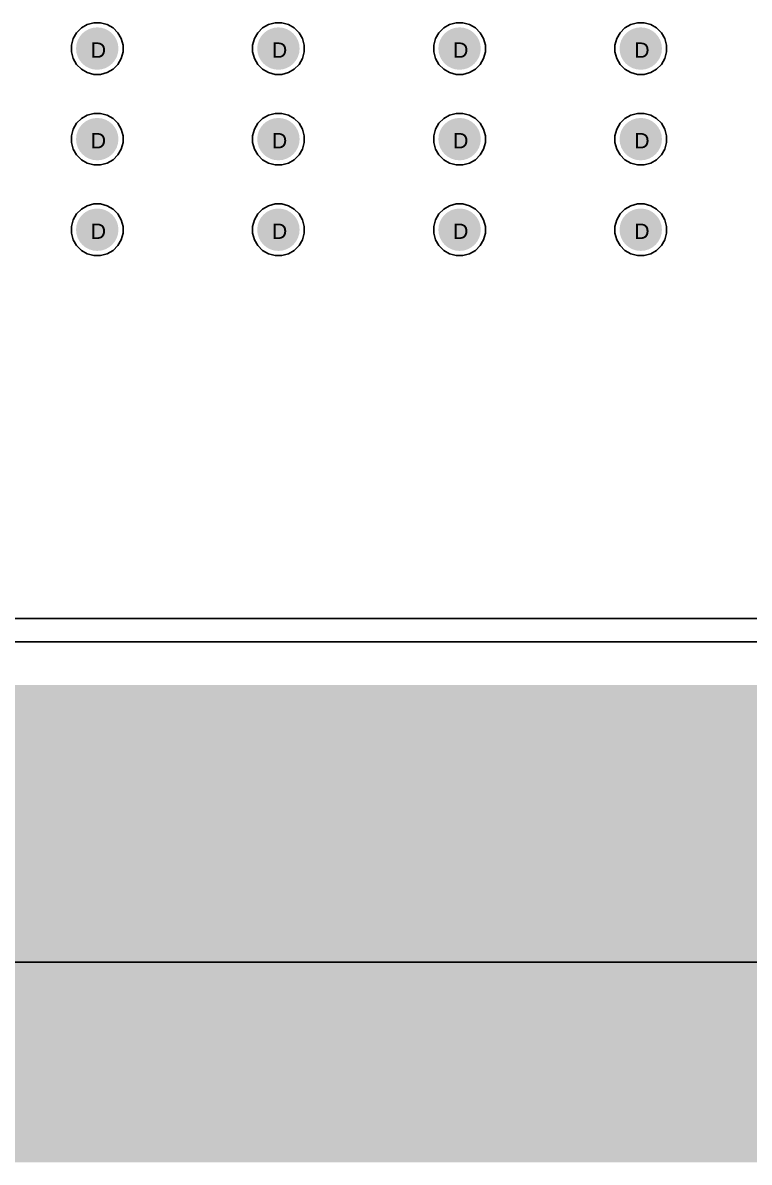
# Model space of a CAD drawing. Header units: inches. Extents: x 0 to 5379, y 0 to 5429.
# Drawn here: x 268.26 to 292.32, y 140.75 to 178.49 of the extents above; entities that cross this region are included whole.
import ezdxf

# ---------------------------------------------------------------- set-up
doc = ezdxf.new("R2010")
doc.units = ezdxf.units.IN
for name, color, linetype in [('Bottom Layer', 5, 'Continuous'), ('Bottom Solder', 6, 'Continuous'), ('Drill Drawing', 1, 'Continuous'), ('GND01', 16, 'Continuous'), ('GND02', 76, 'Continuous'), ('PWR', 156, 'Continuous'), ('SIG 01', 90, 'Continuous'), ('Top Layer', 1, 'Continuous'), ('Top Solder', 216, 'Continuous'), ('Via Holes', 16, 'Continuous')]:
    doc.layers.add(name, color=color, linetype=linetype)
doc.styles.add('Arial', font='', dxfattribs={"height": 0.2})
doc.styles.get('Arial').set_extended_font_data('Arial')

msp = doc.modelspace()

# ---------------------------------------------------------------- hatches: boundary and pattern name
at = {"layer": 'Bottom Layer'}
h = msp.add_hatch(color=5, dxfattribs=at)
edge = h.paths.add_edge_path()
edge.add_arc((270.727, 177.634), 0.6, 0, 360)
h = msp.add_hatch(color=5, dxfattribs=at)
edge = h.paths.add_edge_path()
edge.add_arc((276.727, 177.634), 0.6, 0, 360)
h = msp.add_hatch(color=5, dxfattribs=at)
edge = h.paths.add_edge_path()
edge.add_arc((282.727, 177.634), 0.6, 0, 360)
h = msp.add_hatch(color=5, dxfattribs=at)
edge = h.paths.add_edge_path()
edge.add_arc((288.727, 177.634), 0.6, 0, 360)
h = msp.add_hatch(color=5, dxfattribs=at)
edge = h.paths.add_edge_path()
edge.add_arc((270.727, 174.634), 0.6, 0, 360)
h = msp.add_hatch(color=5, dxfattribs=at)
edge = h.paths.add_edge_path()
edge.add_arc((276.727, 174.634), 0.6, 0, 360)
h = msp.add_hatch(color=5, dxfattribs=at)
edge = h.paths.add_edge_path()
edge.add_arc((282.727, 174.634), 0.6, 0, 360)
h = msp.add_hatch(color=5, dxfattribs=at)
edge = h.paths.add_edge_path()
edge.add_arc((288.727, 174.634), 0.6, 0, 360)
h = msp.add_hatch(color=5, dxfattribs=at)
edge = h.paths.add_edge_path()
edge.add_arc((270.727, 171.634), 0.6, 0, 360)
h = msp.add_hatch(color=5, dxfattribs=at)
edge = h.paths.add_edge_path()
edge.add_arc((276.727, 171.634), 0.6, 0, 360)
h = msp.add_hatch(color=5, dxfattribs=at)
edge = h.paths.add_edge_path()
edge.add_arc((282.727, 171.634), 0.6, 0, 360)
h = msp.add_hatch(color=5, dxfattribs=at)
edge = h.paths.add_edge_path()
edge.add_arc((288.727, 171.634), 0.6, 0, 360)
at = {"layer": 'Bottom Solder'}
h = msp.add_hatch(color=6, dxfattribs=at)
edge = h.paths.add_edge_path()
edge.add_arc((270.727, 177.634), 0.702, 0, 360)
h = msp.add_hatch(color=6, dxfattribs=at)
edge = h.paths.add_edge_path()
edge.add_arc((276.727, 177.634), 0.702, 0, 360)
h = msp.add_hatch(color=6, dxfattribs=at)
edge = h.paths.add_edge_path()
edge.add_arc((282.727, 177.634), 0.702, 0, 360)
h = msp.add_hatch(color=6, dxfattribs=at)
edge = h.paths.add_edge_path()
edge.add_arc((288.727, 177.634), 0.702, 0, 360)
h = msp.add_hatch(color=6, dxfattribs=at)
edge = h.paths.add_edge_path()
edge.add_arc((270.727, 174.634), 0.702, 0, 360)
h = msp.add_hatch(color=6, dxfattribs=at)
edge = h.paths.add_edge_path()
edge.add_arc((276.727, 174.634), 0.702, 0, 360)
h = msp.add_hatch(color=6, dxfattribs=at)
edge = h.paths.add_edge_path()
edge.add_arc((282.727, 174.634), 0.702, 0, 360)
h = msp.add_hatch(color=6, dxfattribs=at)
edge = h.paths.add_edge_path()
edge.add_arc((288.727, 174.634), 0.702, 0, 360)
h = msp.add_hatch(color=6, dxfattribs=at)
edge = h.paths.add_edge_path()
edge.add_arc((270.727, 171.634), 0.702, 0, 360)
h = msp.add_hatch(color=6, dxfattribs=at)
edge = h.paths.add_edge_path()
edge.add_arc((276.727, 171.634), 0.702, 0, 360)
h = msp.add_hatch(color=6, dxfattribs=at)
edge = h.paths.add_edge_path()
edge.add_arc((282.727, 171.634), 0.702, 0, 360)
h = msp.add_hatch(color=6, dxfattribs=at)
edge = h.paths.add_edge_path()
edge.add_arc((288.727, 171.634), 0.702, 0, 360)
for points in [[(191.321, 149.166), (306.197, 149.166), (306.197, 156.552), (191.321, 156.552)], [(248.535, 140.75), (306.197, 140.75), (306.197, 156.552), (248.535, 156.552)]]:
    msp.add_hatch(color=6, dxfattribs=at).paths.add_polyline_path(points)
at = {"layer": 'GND01'}
h = msp.add_hatch(color=16, dxfattribs=at)
edge = h.paths.add_edge_path()
edge.add_arc((270.727, 177.634), 0.6, 0, 360)
h = msp.add_hatch(color=16, dxfattribs=at)
edge = h.paths.add_edge_path()
edge.add_arc((276.727, 177.634), 0.6, 0, 360)
h = msp.add_hatch(color=16, dxfattribs=at)
edge = h.paths.add_edge_path()
edge.add_arc((282.727, 177.634), 0.6, 0, 360)
h = msp.add_hatch(color=16, dxfattribs=at)
edge = h.paths.add_edge_path()
edge.add_arc((288.727, 177.634), 0.6, 0, 360)
h = msp.add_hatch(color=16, dxfattribs=at)
edge = h.paths.add_edge_path()
edge.add_arc((270.727, 174.634), 0.6, 0, 360)
h = msp.add_hatch(color=16, dxfattribs=at)
edge = h.paths.add_edge_path()
edge.add_arc((276.727, 174.634), 0.6, 0, 360)
h = msp.add_hatch(color=16, dxfattribs=at)
edge = h.paths.add_edge_path()
edge.add_arc((282.727, 174.634), 0.6, 0, 360)
h = msp.add_hatch(color=16, dxfattribs=at)
edge = h.paths.add_edge_path()
edge.add_arc((288.727, 174.634), 0.6, 0, 360)
h = msp.add_hatch(color=16, dxfattribs=at)
edge = h.paths.add_edge_path()
edge.add_arc((270.727, 171.634), 0.6, 0, 360)
h = msp.add_hatch(color=16, dxfattribs=at)
edge = h.paths.add_edge_path()
edge.add_arc((276.727, 171.634), 0.6, 0, 360)
h = msp.add_hatch(color=16, dxfattribs=at)
edge = h.paths.add_edge_path()
edge.add_arc((282.727, 171.634), 0.6, 0, 360)
h = msp.add_hatch(color=16, dxfattribs=at)
edge = h.paths.add_edge_path()
edge.add_arc((288.727, 171.634), 0.6, 0, 360)
at = {"layer": 'GND02'}
h = msp.add_hatch(color=76, dxfattribs=at)
edge = h.paths.add_edge_path()
edge.add_arc((270.727, 177.634), 0.6, 0, 360)
h = msp.add_hatch(color=76, dxfattribs=at)
edge = h.paths.add_edge_path()
edge.add_arc((276.727, 177.634), 0.6, 0, 360)
h = msp.add_hatch(color=76, dxfattribs=at)
edge = h.paths.add_edge_path()
edge.add_arc((282.727, 177.634), 0.6, 0, 360)
h = msp.add_hatch(color=76, dxfattribs=at)
edge = h.paths.add_edge_path()
edge.add_arc((288.727, 177.634), 0.6, 0, 360)
h = msp.add_hatch(color=76, dxfattribs=at)
edge = h.paths.add_edge_path()
edge.add_arc((270.727, 174.634), 0.6, 0, 360)
h = msp.add_hatch(color=76, dxfattribs=at)
edge = h.paths.add_edge_path()
edge.add_arc((276.727, 174.634), 0.6, 0, 360)
h = msp.add_hatch(color=76, dxfattribs=at)
edge = h.paths.add_edge_path()
edge.add_arc((282.727, 174.634), 0.6, 0, 360)
h = msp.add_hatch(color=76, dxfattribs=at)
edge = h.paths.add_edge_path()
edge.add_arc((288.727, 174.634), 0.6, 0, 360)
h = msp.add_hatch(color=76, dxfattribs=at)
edge = h.paths.add_edge_path()
edge.add_arc((270.727, 171.634), 0.6, 0, 360)
h = msp.add_hatch(color=76, dxfattribs=at)
edge = h.paths.add_edge_path()
edge.add_arc((276.727, 171.634), 0.6, 0, 360)
h = msp.add_hatch(color=76, dxfattribs=at)
edge = h.paths.add_edge_path()
edge.add_arc((282.727, 171.634), 0.6, 0, 360)
h = msp.add_hatch(color=76, dxfattribs=at)
edge = h.paths.add_edge_path()
edge.add_arc((288.727, 171.634), 0.6, 0, 360)
at = {"layer": 'PWR'}
h = msp.add_hatch(color=156, dxfattribs=at)
edge = h.paths.add_edge_path()
edge.add_arc((270.727, 177.634), 0.6, 0, 360)
h = msp.add_hatch(color=156, dxfattribs=at)
edge = h.paths.add_edge_path()
edge.add_arc((276.727, 177.634), 0.6, 0, 360)
h = msp.add_hatch(color=156, dxfattribs=at)
edge = h.paths.add_edge_path()
edge.add_arc((282.727, 177.634), 0.6, 0, 360)
h = msp.add_hatch(color=156, dxfattribs=at)
edge = h.paths.add_edge_path()
edge.add_arc((288.727, 177.634), 0.6, 0, 360)
h = msp.add_hatch(color=156, dxfattribs=at)
edge = h.paths.add_edge_path()
edge.add_arc((270.727, 174.634), 0.6, 0, 360)
h = msp.add_hatch(color=156, dxfattribs=at)
edge = h.paths.add_edge_path()
edge.add_arc((276.727, 174.634), 0.6, 0, 360)
h = msp.add_hatch(color=156, dxfattribs=at)
edge = h.paths.add_edge_path()
edge.add_arc((282.727, 174.634), 0.6, 0, 360)
h = msp.add_hatch(color=156, dxfattribs=at)
edge = h.paths.add_edge_path()
edge.add_arc((288.727, 174.634), 0.6, 0, 360)
h = msp.add_hatch(color=156, dxfattribs=at)
edge = h.paths.add_edge_path()
edge.add_arc((270.727, 171.634), 0.6, 0, 360)
h = msp.add_hatch(color=156, dxfattribs=at)
edge = h.paths.add_edge_path()
edge.add_arc((276.727, 171.634), 0.6, 0, 360)
h = msp.add_hatch(color=156, dxfattribs=at)
edge = h.paths.add_edge_path()
edge.add_arc((282.727, 171.634), 0.6, 0, 360)
h = msp.add_hatch(color=156, dxfattribs=at)
edge = h.paths.add_edge_path()
edge.add_arc((288.727, 171.634), 0.6, 0, 360)
at = {"layer": 'SIG 01'}
h = msp.add_hatch(color=90, dxfattribs=at)
edge = h.paths.add_edge_path()
edge.add_arc((270.727, 177.634), 0.6, 0, 360)
h = msp.add_hatch(color=90, dxfattribs=at)
edge = h.paths.add_edge_path()
edge.add_arc((276.727, 177.634), 0.6, 0, 360)
h = msp.add_hatch(color=90, dxfattribs=at)
edge = h.paths.add_edge_path()
edge.add_arc((282.727, 177.634), 0.6, 0, 360)
h = msp.add_hatch(color=90, dxfattribs=at)
edge = h.paths.add_edge_path()
edge.add_arc((288.727, 177.634), 0.6, 0, 360)
h = msp.add_hatch(color=90, dxfattribs=at)
edge = h.paths.add_edge_path()
edge.add_arc((270.727, 174.634), 0.6, 0, 360)
h = msp.add_hatch(color=90, dxfattribs=at)
edge = h.paths.add_edge_path()
edge.add_arc((276.727, 174.634), 0.6, 0, 360)
h = msp.add_hatch(color=90, dxfattribs=at)
edge = h.paths.add_edge_path()
edge.add_arc((282.727, 174.634), 0.6, 0, 360)
h = msp.add_hatch(color=90, dxfattribs=at)
edge = h.paths.add_edge_path()
edge.add_arc((288.727, 174.634), 0.6, 0, 360)
h = msp.add_hatch(color=90, dxfattribs=at)
edge = h.paths.add_edge_path()
edge.add_arc((270.727, 171.634), 0.6, 0, 360)
h = msp.add_hatch(color=90, dxfattribs=at)
edge = h.paths.add_edge_path()
edge.add_arc((276.727, 171.634), 0.6, 0, 360)
h = msp.add_hatch(color=90, dxfattribs=at)
edge = h.paths.add_edge_path()
edge.add_arc((282.727, 171.634), 0.6, 0, 360)
h = msp.add_hatch(color=90, dxfattribs=at)
edge = h.paths.add_edge_path()
edge.add_arc((288.727, 171.634), 0.6, 0, 360)
at = {"layer": 'Top Layer'}
h = msp.add_hatch(color=1, dxfattribs=at)
edge = h.paths.add_edge_path()
edge.add_arc((270.727, 177.634), 0.6, 0, 360)
h = msp.add_hatch(color=1, dxfattribs=at)
edge = h.paths.add_edge_path()
edge.add_arc((276.727, 177.634), 0.6, 0, 360)
h = msp.add_hatch(color=1, dxfattribs=at)
edge = h.paths.add_edge_path()
edge.add_arc((282.727, 177.634), 0.6, 0, 360)
h = msp.add_hatch(color=1, dxfattribs=at)
edge = h.paths.add_edge_path()
edge.add_arc((288.727, 177.634), 0.6, 0, 360)
h = msp.add_hatch(color=1, dxfattribs=at)
edge = h.paths.add_edge_path()
edge.add_arc((270.727, 174.634), 0.6, 0, 360)
h = msp.add_hatch(color=1, dxfattribs=at)
edge = h.paths.add_edge_path()
edge.add_arc((276.727, 174.634), 0.6, 0, 360)
h = msp.add_hatch(color=1, dxfattribs=at)
edge = h.paths.add_edge_path()
edge.add_arc((282.727, 174.634), 0.6, 0, 360)
h = msp.add_hatch(color=1, dxfattribs=at)
edge = h.paths.add_edge_path()
edge.add_arc((288.727, 174.634), 0.6, 0, 360)
h = msp.add_hatch(color=1, dxfattribs=at)
edge = h.paths.add_edge_path()
edge.add_arc((270.727, 171.634), 0.6, 0, 360)
h = msp.add_hatch(color=1, dxfattribs=at)
edge = h.paths.add_edge_path()
edge.add_arc((276.727, 171.634), 0.6, 0, 360)
h = msp.add_hatch(color=1, dxfattribs=at)
edge = h.paths.add_edge_path()
edge.add_arc((282.727, 171.634), 0.6, 0, 360)
h = msp.add_hatch(color=1, dxfattribs=at)
edge = h.paths.add_edge_path()
edge.add_arc((288.727, 171.634), 0.6, 0, 360)
at = {"layer": 'Top Solder'}
h = msp.add_hatch(color=216, dxfattribs=at)
edge = h.paths.add_edge_path()
edge.add_arc((270.727, 177.634), 0.702, 0, 360)
h = msp.add_hatch(color=216, dxfattribs=at)
edge = h.paths.add_edge_path()
edge.add_arc((276.727, 177.634), 0.702, 0, 360)
h = msp.add_hatch(color=216, dxfattribs=at)
edge = h.paths.add_edge_path()
edge.add_arc((282.727, 177.634), 0.702, 0, 360)
h = msp.add_hatch(color=216, dxfattribs=at)
edge = h.paths.add_edge_path()
edge.add_arc((288.727, 177.634), 0.702, 0, 360)
h = msp.add_hatch(color=216, dxfattribs=at)
edge = h.paths.add_edge_path()
edge.add_arc((270.727, 174.634), 0.702, 0, 360)
h = msp.add_hatch(color=216, dxfattribs=at)
edge = h.paths.add_edge_path()
edge.add_arc((276.727, 174.634), 0.702, 0, 360)
h = msp.add_hatch(color=216, dxfattribs=at)
edge = h.paths.add_edge_path()
edge.add_arc((282.727, 174.634), 0.702, 0, 360)
h = msp.add_hatch(color=216, dxfattribs=at)
edge = h.paths.add_edge_path()
edge.add_arc((288.727, 174.634), 0.702, 0, 360)
h = msp.add_hatch(color=216, dxfattribs=at)
edge = h.paths.add_edge_path()
edge.add_arc((270.727, 171.634), 0.702, 0, 360)
h = msp.add_hatch(color=216, dxfattribs=at)
edge = h.paths.add_edge_path()
edge.add_arc((276.727, 171.634), 0.702, 0, 360)
h = msp.add_hatch(color=216, dxfattribs=at)
edge = h.paths.add_edge_path()
edge.add_arc((282.727, 171.634), 0.702, 0, 360)
h = msp.add_hatch(color=216, dxfattribs=at)
edge = h.paths.add_edge_path()
edge.add_arc((288.727, 171.634), 0.702, 0, 360)
at = {"layer": 'Via Holes'}
h = msp.add_hatch(color=7, dxfattribs=at)
edge = h.paths.add_edge_path()
edge.add_arc((270.727, 177.634), 0.35, 0, 360)
h = msp.add_hatch(color=7, dxfattribs=at)
edge = h.paths.add_edge_path()
edge.add_arc((276.727, 177.634), 0.35, 0, 360)
h = msp.add_hatch(color=7, dxfattribs=at)
edge = h.paths.add_edge_path()
edge.add_arc((282.727, 177.634), 0.35, 0, 360)
h = msp.add_hatch(color=7, dxfattribs=at)
edge = h.paths.add_edge_path()
edge.add_arc((288.727, 177.634), 0.35, 0, 360)
h = msp.add_hatch(color=7, dxfattribs=at)
edge = h.paths.add_edge_path()
edge.add_arc((270.727, 174.634), 0.35, 0, 360)
h = msp.add_hatch(color=7, dxfattribs=at)
edge = h.paths.add_edge_path()
edge.add_arc((276.727, 174.634), 0.35, 0, 360)
h = msp.add_hatch(color=7, dxfattribs=at)
edge = h.paths.add_edge_path()
edge.add_arc((282.727, 174.634), 0.35, 0, 360)
h = msp.add_hatch(color=7, dxfattribs=at)
edge = h.paths.add_edge_path()
edge.add_arc((288.727, 174.634), 0.35, 0, 360)
h = msp.add_hatch(color=7, dxfattribs=at)
edge = h.paths.add_edge_path()
edge.add_arc((270.727, 171.634), 0.35, 0, 360)
h = msp.add_hatch(color=7, dxfattribs=at)
edge = h.paths.add_edge_path()
edge.add_arc((276.727, 171.634), 0.35, 0, 360)
h = msp.add_hatch(color=7, dxfattribs=at)
edge = h.paths.add_edge_path()
edge.add_arc((282.727, 171.634), 0.35, 0, 360)
h = msp.add_hatch(color=7, dxfattribs=at)
edge = h.paths.add_edge_path()
edge.add_arc((288.727, 171.634), 0.35, 0, 360)

# ---------------------------------------------------------------- linework, layer by layer
at = {"layer": 'Bottom Layer'}
for p, q in [((302.507, 158.757), (243.469, 158.757)), ((237.642, 157.988), (303.276, 157.988))]:
    msp.add_line(p, q, dxfattribs=at)
at = {"layer": 'PWR'}
for p, q in [((270.044, 178.158), (269.932, 177.963)), ((270.203, 178.317), (270.044, 178.158)), ((270.398, 178.429), (270.203, 178.317)), ((270.615, 178.488), (270.398, 178.429)), ((270.84, 178.488), (270.615, 178.488)), ((271.057, 178.429), (270.84, 178.488)), ((271.252, 178.317), (271.057, 178.429)), ((271.411, 178.158), (271.252, 178.317)), ((271.523, 177.963), (271.411, 178.158)), ((276.044, 178.158), (275.932, 177.963)), ((276.203, 178.317), (276.044, 178.158)), ((276.398, 178.429), (276.203, 178.317)), ((276.615, 178.488), (276.398, 178.429)), ((276.84, 178.488), (276.615, 178.488)), ((277.057, 178.429), (276.84, 178.488)), ((277.252, 178.317), (277.057, 178.429)), ((277.411, 178.158), (277.252, 178.317)), ((277.523, 177.963), (277.411, 178.158)), ((282.044, 178.158), (281.932, 177.963)), ((282.203, 178.317), (282.044, 178.158)), ((282.398, 178.429), (282.203, 178.317)), ((282.615, 178.488), (282.398, 178.429)), ((282.84, 178.488), (282.615, 178.488)), ((283.057, 178.429), (282.84, 178.488)), ((283.252, 178.317), (283.057, 178.429)), ((283.411, 178.158), (283.252, 178.317)), ((283.523, 177.963), (283.411, 178.158)), ((288.044, 178.158), (287.932, 177.963)), ((288.203, 178.317), (288.044, 178.158)), ((288.398, 178.429), (288.203, 178.317)), ((288.615, 178.488), (288.398, 178.429)), ((288.84, 178.488), (288.615, 178.488)), ((289.057, 178.429), (288.84, 178.488)), ((289.252, 178.317), (289.057, 178.429)), ((289.411, 178.158), (289.252, 178.317)), ((289.523, 177.963), (289.411, 178.158)), ((269.932, 177.963), (269.873, 177.746)), ((269.873, 177.746), (269.873, 177.521)), ((271.581, 177.746), (271.523, 177.963)), ((271.581, 177.521), (271.581, 177.746)), ((275.932, 177.963), (275.873, 177.746)), ((275.873, 177.746), (275.873, 177.521)), ((277.581, 177.746), (277.523, 177.963)), ((277.581, 177.521), (277.581, 177.746)), ((281.932, 177.963), (281.873, 177.746)), ((281.873, 177.746), (281.873, 177.521)), ((283.581, 177.746), (283.523, 177.963)), ((283.581, 177.521), (283.581, 177.746)), ((287.932, 177.963), (287.873, 177.746)), ((287.873, 177.746), (287.873, 177.521)), ((289.581, 177.746), (289.523, 177.963)), ((289.581, 177.521), (289.581, 177.746)), ((269.873, 177.521), (269.932, 177.304)), ((271.523, 177.304), (271.581, 177.521)), ((275.873, 177.521), (275.932, 177.304)), ((277.523, 177.304), (277.581, 177.521)), ((281.873, 177.521), (281.932, 177.304)), ((283.523, 177.304), (283.581, 177.521)), ((287.873, 177.521), (287.932, 177.304)), ((289.523, 177.304), (289.581, 177.521)), ((269.932, 177.304), (270.044, 177.109)), ((270.044, 177.109), (270.203, 176.95)), ((271.252, 176.95), (271.411, 177.109)), ((271.411, 177.109), (271.523, 177.304)), ((275.932, 177.304), (276.044, 177.109)), ((276.044, 177.109), (276.203, 176.95)), ((277.252, 176.95), (277.411, 177.109)), ((277.411, 177.109), (277.523, 177.304)), ((281.932, 177.304), (282.044, 177.109)), ((282.044, 177.109), (282.203, 176.95)), ((283.252, 176.95), (283.411, 177.109)), ((283.411, 177.109), (283.523, 177.304)), ((287.932, 177.304), (288.044, 177.109)), ((288.044, 177.109), (288.203, 176.95)), ((289.252, 176.95), (289.411, 177.109)), ((289.411, 177.109), (289.523, 177.304)), ((270.203, 176.95), (270.398, 176.838)), ((270.398, 176.838), (270.615, 176.78)), ((270.615, 176.78), (270.84, 176.78)), ((270.84, 176.78), (271.057, 176.838)), ((271.057, 176.838), (271.252, 176.95)), ((276.203, 176.95), (276.398, 176.838)), ((276.398, 176.838), (276.615, 176.78)), ((276.615, 176.78), (276.84, 176.78)), ((276.84, 176.78), (277.057, 176.838)), ((277.057, 176.838), (277.252, 176.95)), ((282.203, 176.95), (282.398, 176.838)), ((282.398, 176.838), (282.615, 176.78)), ((282.615, 176.78), (282.84, 176.78)), ((282.84, 176.78), (283.057, 176.838)), ((283.057, 176.838), (283.252, 176.95)), ((288.203, 176.95), (288.398, 176.838)), ((288.398, 176.838), (288.615, 176.78)), ((288.615, 176.78), (288.84, 176.78)), ((288.84, 176.78), (289.057, 176.838)), ((289.057, 176.838), (289.252, 176.95)), ((270.615, 175.488), (270.398, 175.429)), ((270.84, 175.488), (270.615, 175.488)), ((271.057, 175.429), (270.84, 175.488)), ((276.615, 175.488), (276.398, 175.429)), ((276.84, 175.488), (276.615, 175.488)), ((277.057, 175.429), (276.84, 175.488)), ((282.615, 175.488), (282.398, 175.429)), ((282.84, 175.488), (282.615, 175.488)), ((283.057, 175.429), (282.84, 175.488)), ((288.615, 175.488), (288.398, 175.429)), ((288.84, 175.488), (288.615, 175.488)), ((289.057, 175.429), (288.84, 175.488)), ((270.044, 175.158), (269.932, 174.963)), ((270.203, 175.317), (270.044, 175.158)), ((270.398, 175.429), (270.203, 175.317)), ((271.252, 175.317), (271.057, 175.429)), ((271.411, 175.158), (271.252, 175.317)), ((271.523, 174.963), (271.411, 175.158)), ((276.044, 175.158), (275.932, 174.963)), ((276.203, 175.317), (276.044, 175.158)), ((276.398, 175.429), (276.203, 175.317)), ((277.252, 175.317), (277.057, 175.429)), ((277.411, 175.158), (277.252, 175.317)), ((277.523, 174.963), (277.411, 175.158)), ((282.044, 175.158), (281.932, 174.963)), ((282.203, 175.317), (282.044, 175.158)), ((282.398, 175.429), (282.203, 175.317)), ((283.252, 175.317), (283.057, 175.429)), ((283.411, 175.158), (283.252, 175.317)), ((283.523, 174.963), (283.411, 175.158)), ((288.044, 175.158), (287.932, 174.963)), ((288.203, 175.317), (288.044, 175.158)), ((288.398, 175.429), (288.203, 175.317)), ((289.252, 175.317), (289.057, 175.429)), ((289.411, 175.158), (289.252, 175.317)), ((289.523, 174.963), (289.411, 175.158)), ((269.932, 174.963), (269.873, 174.746)), ((269.873, 174.746), (269.873, 174.521)), ((271.581, 174.746), (271.523, 174.963)), ((271.581, 174.521), (271.581, 174.746)), ((275.932, 174.963), (275.873, 174.746)), ((275.873, 174.746), (275.873, 174.521)), ((277.581, 174.746), (277.523, 174.963)), ((277.581, 174.521), (277.581, 174.746)), ((281.932, 174.963), (281.873, 174.746)), ((281.873, 174.746), (281.873, 174.521)), ((283.581, 174.746), (283.523, 174.963)), ((283.581, 174.521), (283.581, 174.746)), ((287.932, 174.963), (287.873, 174.746)), ((287.873, 174.746), (287.873, 174.521)), ((289.581, 174.746), (289.523, 174.963)), ((289.581, 174.521), (289.581, 174.746)), ((269.873, 174.521), (269.932, 174.304)), ((271.523, 174.304), (271.581, 174.521)), ((275.873, 174.521), (275.932, 174.304)), ((277.523, 174.304), (277.581, 174.521)), ((281.873, 174.521), (281.932, 174.304)), ((283.523, 174.304), (283.581, 174.521)), ((287.873, 174.521), (287.932, 174.304)), ((289.523, 174.304), (289.581, 174.521)), ((269.932, 174.304), (270.044, 174.109)), ((270.044, 174.109), (270.203, 173.95)), ((271.252, 173.95), (271.411, 174.109)), ((271.411, 174.109), (271.523, 174.304)), ((275.932, 174.304), (276.044, 174.109)), ((276.044, 174.109), (276.203, 173.95)), ((277.252, 173.95), (277.411, 174.109)), ((277.411, 174.109), (277.523, 174.304)), ((281.932, 174.304), (282.044, 174.109)), ((282.044, 174.109), (282.203, 173.95)), ((283.252, 173.95), (283.411, 174.109)), ((283.411, 174.109), (283.523, 174.304)), ((287.932, 174.304), (288.044, 174.109)), ((288.044, 174.109), (288.203, 173.95)), ((289.252, 173.95), (289.411, 174.109)), ((289.411, 174.109), (289.523, 174.304)), ((270.203, 173.95), (270.398, 173.838)), ((270.398, 173.838), (270.615, 173.78)), ((270.615, 173.78), (270.84, 173.78)), ((270.84, 173.78), (271.057, 173.838)), ((271.057, 173.838), (271.252, 173.95)), ((276.203, 173.95), (276.398, 173.838)), ((276.398, 173.838), (276.615, 173.78)), ((276.615, 173.78), (276.84, 173.78)), ((276.84, 173.78), (277.057, 173.838)), ((277.057, 173.838), (277.252, 173.95)), ((282.203, 173.95), (282.398, 173.838)), ((282.398, 173.838), (282.615, 173.78)), ((282.615, 173.78), (282.84, 173.78)), ((282.84, 173.78), (283.057, 173.838)), ((283.057, 173.838), (283.252, 173.95)), ((288.203, 173.95), (288.398, 173.838)), ((288.398, 173.838), (288.615, 173.78)), ((288.615, 173.78), (288.84, 173.78)), ((288.84, 173.78), (289.057, 173.838)), ((289.057, 173.838), (289.252, 173.95)), ((270.615, 172.488), (270.398, 172.429)), ((270.84, 172.488), (270.615, 172.488)), ((271.057, 172.429), (270.84, 172.488)), ((276.615, 172.488), (276.398, 172.429)), ((276.84, 172.488), (276.615, 172.488)), ((277.057, 172.429), (276.84, 172.488)), ((282.615, 172.488), (282.398, 172.429)), ((282.84, 172.488), (282.615, 172.488)), ((283.057, 172.429), (282.84, 172.488)), ((288.615, 172.488), (288.398, 172.429)), ((288.84, 172.488), (288.615, 172.488)), ((289.057, 172.429), (288.84, 172.488)), ((270.044, 172.158), (269.932, 171.963)), ((270.203, 172.317), (270.044, 172.158)), ((270.398, 172.429), (270.203, 172.317)), ((271.252, 172.317), (271.057, 172.429)), ((271.411, 172.158), (271.252, 172.317)), ((271.523, 171.963), (271.411, 172.158)), ((276.044, 172.158), (275.932, 171.963)), ((276.203, 172.317), (276.044, 172.158)), ((276.398, 172.429), (276.203, 172.317)), ((277.252, 172.317), (277.057, 172.429)), ((277.411, 172.158), (277.252, 172.317)), ((277.523, 171.963), (277.411, 172.158)), ((282.044, 172.158), (281.932, 171.963)), ((282.203, 172.317), (282.044, 172.158)), ((282.398, 172.429), (282.203, 172.317)), ((283.252, 172.317), (283.057, 172.429)), ((283.411, 172.158), (283.252, 172.317)), ((283.523, 171.963), (283.411, 172.158)), ((288.044, 172.158), (287.932, 171.963)), ((288.203, 172.317), (288.044, 172.158)), ((288.398, 172.429), (288.203, 172.317)), ((289.252, 172.317), (289.057, 172.429)), ((289.411, 172.158), (289.252, 172.317)), ((289.523, 171.963), (289.411, 172.158)), ((269.932, 171.963), (269.873, 171.746)), ((269.873, 171.746), (269.873, 171.521)), ((271.581, 171.746), (271.523, 171.963)), ((271.581, 171.521), (271.581, 171.746)), ((275.932, 171.963), (275.873, 171.746)), ((275.873, 171.746), (275.873, 171.521)), ((277.581, 171.746), (277.523, 171.963)), ((277.581, 171.521), (277.581, 171.746)), ((281.932, 171.963), (281.873, 171.746)), ((281.873, 171.746), (281.873, 171.521)), ((283.581, 171.746), (283.523, 171.963)), ((283.581, 171.521), (283.581, 171.746)), ((287.932, 171.963), (287.873, 171.746)), ((287.873, 171.746), (287.873, 171.521)), ((289.581, 171.746), (289.523, 171.963)), ((289.581, 171.521), (289.581, 171.746)), ((269.873, 171.521), (269.932, 171.304)), ((271.523, 171.304), (271.581, 171.521)), ((275.873, 171.521), (275.932, 171.304)), ((277.523, 171.304), (277.581, 171.521)), ((281.873, 171.521), (281.932, 171.304)), ((283.523, 171.304), (283.581, 171.521)), ((287.873, 171.521), (287.932, 171.304)), ((289.523, 171.304), (289.581, 171.521)), ((269.932, 171.304), (270.044, 171.109)), ((270.044, 171.109), (270.203, 170.95)), ((271.252, 170.95), (271.411, 171.109)), ((271.411, 171.109), (271.523, 171.304)), ((275.932, 171.304), (276.044, 171.109)), ((276.044, 171.109), (276.203, 170.95)), ((277.252, 170.95), (277.411, 171.109)), ((277.411, 171.109), (277.523, 171.304)), ((281.932, 171.304), (282.044, 171.109)), ((282.044, 171.109), (282.203, 170.95)), ((283.252, 170.95), (283.411, 171.109)), ((283.411, 171.109), (283.523, 171.304)), ((287.932, 171.304), (288.044, 171.109)), ((288.044, 171.109), (288.203, 170.95)), ((289.252, 170.95), (289.411, 171.109)), ((289.411, 171.109), (289.523, 171.304)), ((270.203, 170.95), (270.398, 170.838)), ((270.398, 170.838), (270.615, 170.78)), ((270.615, 170.78), (270.84, 170.78)), ((270.84, 170.78), (271.057, 170.838)), ((271.057, 170.838), (271.252, 170.95)), ((276.203, 170.95), (276.398, 170.838)), ((276.398, 170.838), (276.615, 170.78)), ((276.615, 170.78), (276.84, 170.78)), ((276.84, 170.78), (277.057, 170.838)), ((277.057, 170.838), (277.252, 170.95)), ((282.203, 170.95), (282.398, 170.838)), ((282.398, 170.838), (282.615, 170.78)), ((282.615, 170.78), (282.84, 170.78)), ((282.84, 170.78), (283.057, 170.838)), ((283.057, 170.838), (283.252, 170.95)), ((288.203, 170.95), (288.398, 170.838)), ((288.398, 170.838), (288.615, 170.78)), ((288.615, 170.78), (288.84, 170.78)), ((288.84, 170.78), (289.057, 170.838)), ((289.057, 170.838), (289.252, 170.95))]:
    msp.add_line(p, q, dxfattribs=at)
at = {"layer": 'Top Layer'}
for p, q in [((301.981, 147.371), (0.381, 147.371)), ((301.796, 147.371), (241.63, 147.371))]:
    msp.add_line(p, q, dxfattribs=at)

# ---------------------------------------------------------------- texts
at = {"layer": 'Drill Drawing', "style": 'Arial'}
for p in [(270.507, 177.329), (276.507, 177.329), (282.507, 177.329), (288.507, 177.329), (270.507, 174.329), (276.507, 174.329), (282.507, 174.329), (288.507, 174.329), (270.507, 171.329), (276.507, 171.329), (282.507, 171.329), (288.507, 171.329)]:
    msp.add_text('D', height=0.508, dxfattribs=at).set_placement(p)

doc.saveas('drawing.dxf')
